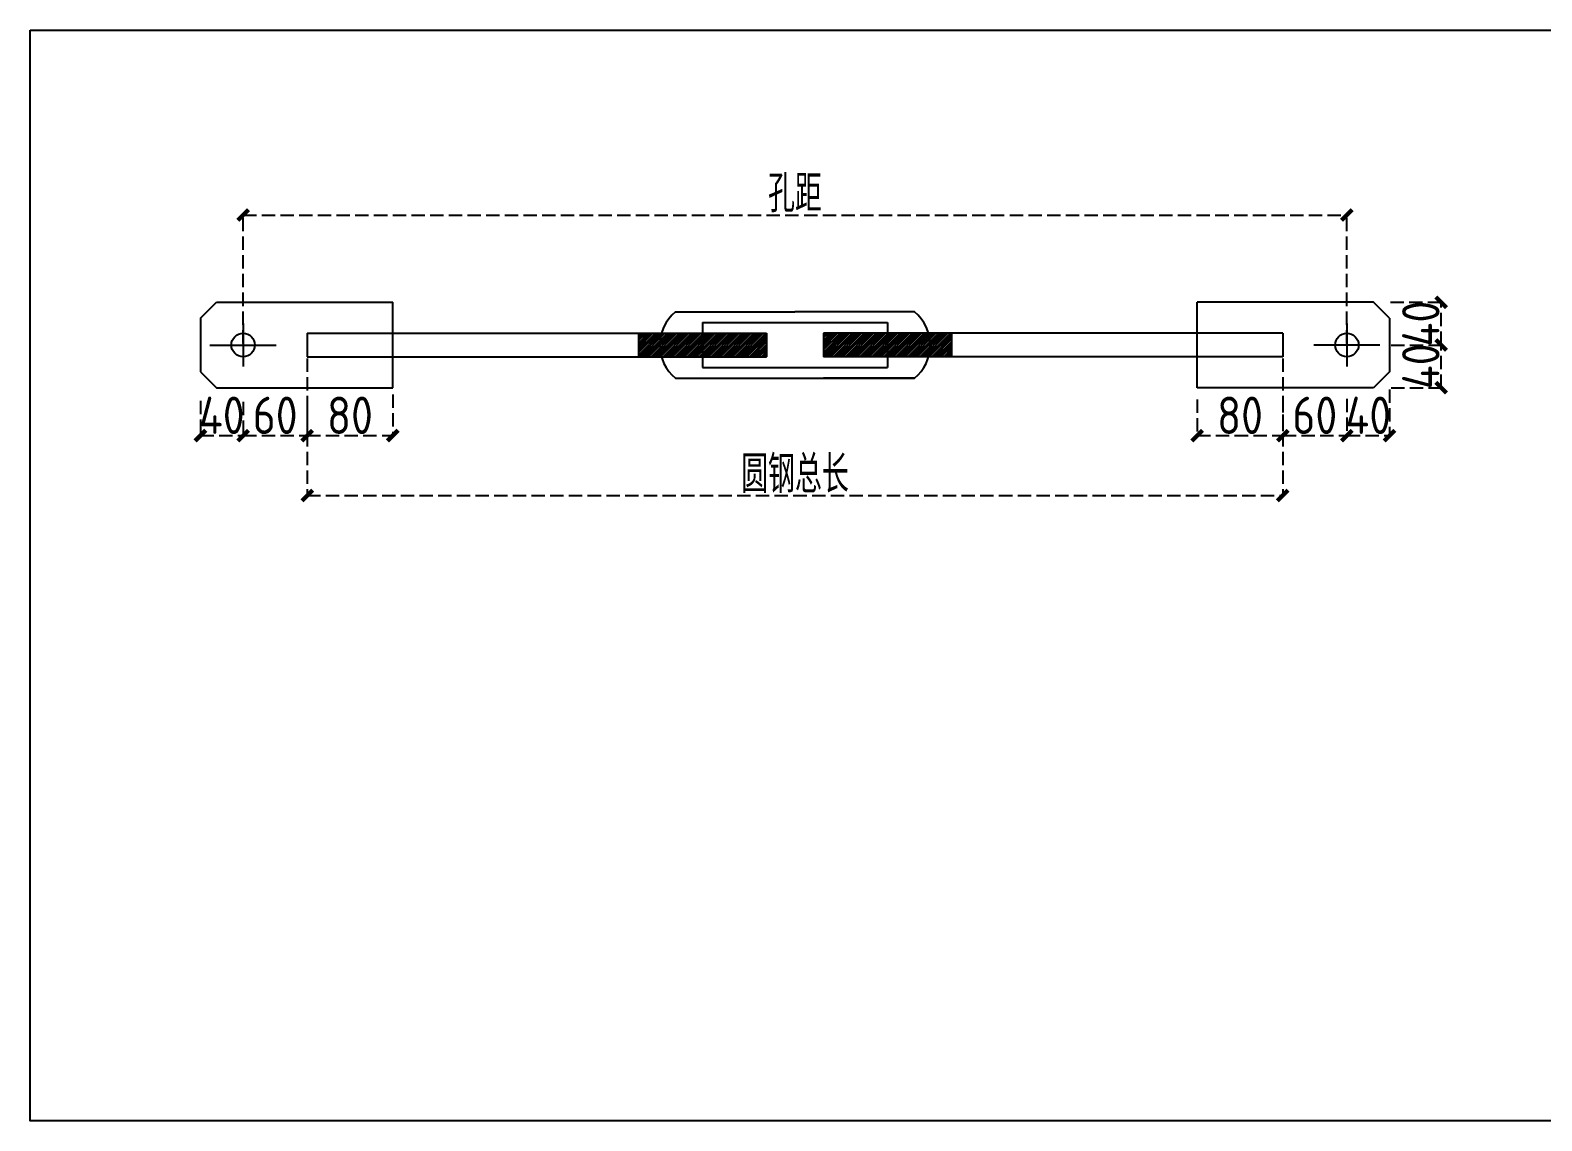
# Model space of a CAD drawing. Extents: x 810015 to 1451442, y -271755 to 145013.
# Drawn here: x 1101359 to 1129655, y -207325 to -186913 of the extents above; entities that cross this region are included whole.
import ezdxf

# ---------------------------------------------------------------- set-up
doc = ezdxf.new("R2010")
doc.units = 0
doc.header["$LTSCALE"] = 1000
doc.header["$MEASUREMENT"] = 0
doc.linetypes.add('DASH', pattern=[0.35, 0.25, -0.1])
doc.styles.get("Standard").update_dxf_attribs({"font": 'gbenor.shx', "bigfont": 'gbcbig.shx'})
doc.dimstyles.get("Standard").update_dxf_attribs({"dimscale": 100, "dimtxt": 2.5, "dimasz": 1, "dimexe": 2.5, "dimexo": 3, "dimgap": 1.5, "dimtad": 1, "dimdec": 0, "dimzin": 0, "dimdsep": 46, "dimtxsty": 'Standard', "dimblk": 'ARCHTICK', "dimcen": 0.09, "dimadec": 0, "dimazin": 0, "dimtfac": 1, "dimtdec": 0, "dimtix": 1, "dimtmove": 2, "dimatfit": 3, "dimfxl": 1, "dimtolj": 1, "dimtzin": 0, "dimarcsym": 0})

# ---------------------------------------------------------------- blocks, each defined once
blk = doc.blocks.new('_ArchTick')
at = {"color": 0, "linetype": 'ByBlock', "const_width": 0.4}
blk.add_lwpolyline([(-0.5, -0.5), (0.5, 0.5)], dxfattribs=at)
blk = doc.blocks.new('*D96')
at = {"color": 0, "linetype": 'DASH', "lineweight": -2}
for p, q in [((1104544, -193851), (1104544, -194531)), ((1105344, -193868), (1105344, -194531)), ((1104544, -194501), (1105344, -194501))]:
    blk.add_line(p, q, dxfattribs=at)
at = {"layer": 'Defpoints', "color": 0, "linetype": 'DASH'}
for p in [(1104544, -193821), (1105344, -193838), (1105344, -194501)]:
    blk.add_point(p, dxfattribs=at)
at = {"color": 0, "linetype": 'DASH', "lineweight": -2, "xscale": 200, "yscale": 200, "zscale": 200, "rotation": 180}
blk.add_blockref('_ArchTick', (1104544, -194501), dxfattribs=at)
at = {"color": 0, "linetype": 'DASH', "lineweight": -2, "xscale": 200, "yscale": 200, "zscale": 200}
blk.add_blockref('_ArchTick', (1105344, -194501), dxfattribs=at)
at = {"color": 0, "linetype": 'DASH', "insert": (1104944, -194121), "char_height": 700, "attachment_point": 5}
blk.add_mtext('\\A1;40', dxfattribs=at)
blk = doc.blocks.new('*D97')
at = {"color": 0, "linetype": 'DASH', "lineweight": -2}
for p, q in [((1105344, -193868), (1105344, -194531)), ((1106544, -193887), (1106544, -194531)), ((1105344, -194501), (1106544, -194501))]:
    blk.add_line(p, q, dxfattribs=at)
at = {"layer": 'Defpoints', "color": 0, "linetype": 'DASH'}
for p in [(1105344, -193838), (1106544, -193857), (1106544, -194501)]:
    blk.add_point(p, dxfattribs=at)
at = {"color": 0, "linetype": 'DASH', "lineweight": -2, "xscale": 200, "yscale": 200, "zscale": 200, "rotation": 180}
blk.add_blockref('_ArchTick', (1105344, -194501), dxfattribs=at)
at = {"color": 0, "linetype": 'DASH', "lineweight": -2, "xscale": 200, "yscale": 200, "zscale": 200}
blk.add_blockref('_ArchTick', (1106544, -194501), dxfattribs=at)
at = {"color": 0, "linetype": 'DASH', "insert": (1105944, -194121), "char_height": 700, "attachment_point": 5}
blk.add_mtext('\\A1;60', dxfattribs=at)
blk = doc.blocks.new('*D98')
at = {"color": 0, "linetype": 'DASH', "lineweight": -2}
for p, q in [((1108144, -193732), (1108144, -194531)), ((1106544, -193887), (1106544, -194531)), ((1106544, -194501), (1108144, -194501))]:
    blk.add_line(p, q, dxfattribs=at)
at = {"layer": 'Defpoints', "color": 0, "linetype": 'DASH'}
for p in [(1108144, -193702), (1106544, -193857), (1108144, -194501)]:
    blk.add_point(p, dxfattribs=at)
at = {"color": 0, "linetype": 'DASH', "lineweight": -2, "xscale": 200, "yscale": 200, "zscale": 200, "rotation": 180}
blk.add_blockref('_ArchTick', (1106544, -194501), dxfattribs=at)
at = {"color": 0, "linetype": 'DASH', "lineweight": -2, "xscale": 200, "yscale": 200, "zscale": 200}
blk.add_blockref('_ArchTick', (1108144, -194501), dxfattribs=at)
at = {"color": 0, "linetype": 'DASH', "insert": (1107344, -194121), "char_height": 700, "attachment_point": 5}
blk.add_mtext('\\A1;80', dxfattribs=at)
blk = doc.blocks.new('*D99')
at = {"color": 0, "linetype": 'DASH', "lineweight": -2}
for p, q in [((1123206, -193823), (1123206, -194531)), ((1124806, -193816), (1124806, -194531)), ((1123206, -194501), (1124806, -194501))]:
    blk.add_line(p, q, dxfattribs=at)
at = {"layer": 'Defpoints', "color": 0, "linetype": 'DASH'}
for p in [(1123206, -193793), (1124806, -193786), (1124806, -194501)]:
    blk.add_point(p, dxfattribs=at)
at = {"color": 0, "linetype": 'DASH', "lineweight": -2, "xscale": 200, "yscale": 200, "zscale": 200, "rotation": 180}
blk.add_blockref('_ArchTick', (1123206, -194501), dxfattribs=at)
at = {"color": 0, "linetype": 'DASH', "lineweight": -2, "xscale": 200, "yscale": 200, "zscale": 200}
blk.add_blockref('_ArchTick', (1124806, -194501), dxfattribs=at)
at = {"color": 0, "linetype": 'DASH', "insert": (1124006, -194121), "char_height": 700, "attachment_point": 5}
blk.add_mtext('\\A1;80', dxfattribs=at)
blk = doc.blocks.new('*D100')
at = {"color": 0, "linetype": 'DASH', "lineweight": -2}
for p, q in [((1124806, -193816), (1124806, -194531)), ((1126006, -193813), (1126006, -194531)), ((1124806, -194501), (1126006, -194501))]:
    blk.add_line(p, q, dxfattribs=at)
at = {"layer": 'Defpoints', "color": 0, "linetype": 'DASH'}
for p in [(1124806, -193786), (1126006, -193783), (1126006, -194501)]:
    blk.add_point(p, dxfattribs=at)
at = {"color": 0, "linetype": 'DASH', "lineweight": -2, "xscale": 200, "yscale": 200, "zscale": 200, "rotation": 180}
blk.add_blockref('_ArchTick', (1124806, -194501), dxfattribs=at)
at = {"color": 0, "linetype": 'DASH', "lineweight": -2, "xscale": 200, "yscale": 200, "zscale": 200}
blk.add_blockref('_ArchTick', (1126006, -194501), dxfattribs=at)
at = {"color": 0, "linetype": 'DASH', "insert": (1125406, -194121), "char_height": 700, "attachment_point": 5}
blk.add_mtext('\\A1;60', dxfattribs=at)
blk = doc.blocks.new('*D101')
at = {"color": 0, "linetype": 'DASH', "lineweight": -2}
for p, q in [((1126006, -193813), (1126006, -194531)), ((1126806, -193635), (1126806, -194531)), ((1126006, -194501), (1126806, -194501))]:
    blk.add_line(p, q, dxfattribs=at)
at = {"layer": 'Defpoints', "color": 0, "linetype": 'DASH'}
for p in [(1126006, -193783), (1126806, -193605), (1126806, -194501)]:
    blk.add_point(p, dxfattribs=at)
at = {"color": 0, "linetype": 'DASH', "lineweight": -2, "xscale": 200, "yscale": 200, "zscale": 200, "rotation": 180}
blk.add_blockref('_ArchTick', (1126006, -194501), dxfattribs=at)
at = {"color": 0, "linetype": 'DASH', "lineweight": -2, "xscale": 200, "yscale": 200, "zscale": 200}
blk.add_blockref('_ArchTick', (1126806, -194501), dxfattribs=at)
at = {"color": 0, "linetype": 'DASH', "insert": (1126406, -194121), "char_height": 700, "attachment_point": 5}
blk.add_mtext('\\A1;40', dxfattribs=at)
blk = doc.blocks.new('*D102')
at = {"color": 0, "linetype": 'DASH', "lineweight": -2}
for p, q in [((1126836, -192805), (1127801, -192805)), ((1127771, -193605), (1127771, -192805)), ((1126836, -193605), (1127801, -193605))]:
    blk.add_line(p, q, dxfattribs=at)
at = {"layer": 'Defpoints', "color": 0, "linetype": 'DASH'}
for p in [(1126806, -192805), (1127771, -192805), (1126806, -193605)]:
    blk.add_point(p, dxfattribs=at)
at = {"color": 0, "linetype": 'DASH', "lineweight": -2, "xscale": 200, "yscale": 200, "zscale": 200}
for p, rotation in [((1127771, -192805), 90), ((1127771, -193605), 270)]:
    blk.add_blockref('_ArchTick', p, dxfattribs=dict(at, rotation=rotation))
at = {"color": 0, "linetype": 'DASH', "insert": (1127391, -193205), "char_height": 700, "attachment_point": 5, "rotation": 90}
blk.add_mtext('\\A1;40', dxfattribs=at)
blk = doc.blocks.new('*D103')
at = {"color": 0, "linetype": 'DASH', "lineweight": -2}
for p, q in [((1126821, -192005), (1127801, -192005)), ((1127771, -192805), (1127771, -192005)), ((1126836, -192805), (1127801, -192805))]:
    blk.add_line(p, q, dxfattribs=at)
at = {"layer": 'Defpoints', "color": 0, "linetype": 'DASH'}
for p in [(1126791, -192005), (1127771, -192005), (1126806, -192805)]:
    blk.add_point(p, dxfattribs=at)
at = {"color": 0, "linetype": 'DASH', "lineweight": -2, "xscale": 200, "yscale": 200, "zscale": 200}
for p, rotation in [((1127771, -192005), 90), ((1127771, -192805), 270)]:
    blk.add_blockref('_ArchTick', p, dxfattribs=dict(at, rotation=rotation))
at = {"color": 0, "linetype": 'DASH', "insert": (1127391, -192405), "char_height": 700, "attachment_point": 5, "rotation": 90}
blk.add_mtext('\\A1;40', dxfattribs=at)
blk = doc.blocks.new('*D574')
at = {"color": 0, "linetype": 'DASH', "lineweight": -2}
for p, q in [((1106544, -193055), (1106544, -195652)), ((1124806, -193055), (1124806, -195652)), ((1106544, -195622), (1124806, -195622))]:
    blk.add_line(p, q, dxfattribs=at)
at = {"layer": 'Defpoints', "color": 0, "linetype": 'DASH'}
for p in [(1106544, -193025), (1124806, -193025), (1124806, -195622)]:
    blk.add_point(p, dxfattribs=at)
at = {"color": 0, "linetype": 'DASH', "lineweight": -2, "xscale": 200, "yscale": 200, "zscale": 200, "rotation": 180}
blk.add_blockref('_ArchTick', (1106544, -195622), dxfattribs=at)
at = {"color": 0, "linetype": 'DASH', "lineweight": -2, "xscale": 200, "yscale": 200, "zscale": 200}
blk.add_blockref('_ArchTick', (1124806, -195622), dxfattribs=at)
at = {"color": 0, "linetype": 'DASH', "insert": (1115675, -195223), "char_height": 700, "attachment_point": 5}
blk.add_mtext('\\A1;圆钢总长', dxfattribs=at)
blk = doc.blocks.new('*D575')
at = {"color": 0, "linetype": 'DASH', "lineweight": -2}
for p, q in [((1105344, -192775), (1105344, -190343)), ((1105344, -190373), (1126006, -190373)), ((1126006, -192775), (1126006, -190343))]:
    blk.add_line(p, q, dxfattribs=at)
at = {"layer": 'Defpoints', "color": 0, "linetype": 'DASH'}
for p in [(1126006, -190373), (1105344, -192805), (1126006, -192805)]:
    blk.add_point(p, dxfattribs=at)
at = {"color": 0, "linetype": 'DASH', "lineweight": -2, "xscale": 200, "yscale": 200, "zscale": 200, "rotation": 180}
blk.add_blockref('_ArchTick', (1105344, -190373), dxfattribs=at)
at = {"color": 0, "linetype": 'DASH', "lineweight": -2, "xscale": 200, "yscale": 200, "zscale": 200}
blk.add_blockref('_ArchTick', (1126006, -190373), dxfattribs=at)
at = {"color": 0, "linetype": 'DASH', "insert": (1115675, -189970), "char_height": 700, "attachment_point": 5}
blk.add_mtext('\\A1;孔距', dxfattribs=at)

msp = doc.modelspace()

# ---------------------------------------------------------------- hatches: boundary and pattern name
h = msp.add_hatch()
h.set_pattern_fill('ANSI31', color=256, scale=20, style=0)
h.set_pattern_definition([(45, (-4821986.914, 3964468.47), (-22.4506403, 22.4506403), [])])
h.paths.add_polyline_path([(1113943.9, -193024.8), (1113943.9, -192584.8), (1113174.7, -192584.8, 0.1402028), (1113174.7, -193024.8)])
h.paths.add_polyline_path([(1112743.9, -193024.8), (1113174.7, -193024.8, -0.1402028), (1113174.7, -192584.8), (1112743.9, -192584.8)])
h.paths.add_polyline_path([(1115143.9, -193024.8), (1115143.9, -192584.8), (1113943.9, -192584.8), (1113943.9, -193024.8)])
h.paths.add_polyline_path([(1117406.4, -193024.8), (1117406.4, -192584.8), (1116206.4, -192584.8), (1116206.4, -193024.8)])
h.paths.add_polyline_path([(1118175.6, -193024.8, 0.1402028), (1118175.6, -192584.8), (1117406.4, -192584.8), (1117406.4, -193024.8)])
h.paths.add_polyline_path([(1118606.4, -193024.8), (1118606.4, -192584.8), (1118175.6, -192584.8, -0.1402028), (1118175.6, -193024.8)])

# ---------------------------------------------------------------- linework, layer by layer
for p, q in [((1104543.9, -192304.8), (1104843.9, -192004.8)), ((1104843.9, -192004.8), (1108143.9, -192004.8)), ((1108143.9, -193604.8), (1108143.9, -192004.8)), ((1126506.4, -192004.8), (1123206.4, -192004.8)), ((1123206.4, -193604.8), (1123206.4, -192004.8)), ((1126806.4, -192304.8), (1126506.4, -192004.8)), ((1104543.9, -192304.8), (1104543.9, -193304.8)), ((1105343.9, -192404.8), (1105343.9, -193204.8)), ((1105343.9, -192404.8), (1105343.9, -193204.8)), ((1113438.3, -192184.8), (1115675.1, -192184.8)), ((1113943.9, -192384.8), (1113943.9, -193224.8)), ((1113943.9, -192384.8), (1117406.4, -192384.8)), ((1117912, -192184.8), (1115675.1, -192184.8)), ((1117406.4, -192384.8), (1117406.4, -193224.8)), ((1126006.4, -192404.8), (1126006.4, -193204.8)), ((1126006.4, -192404.8), (1126006.4, -193204.8)), ((1126806.4, -192304.8), (1126806.4, -193304.8)), ((1106543.9, -192584.8), (1106543.9, -193024.8)), ((1106543.9, -192584.8), (1115143.9, -192584.8)), ((1112743.9, -192584.8), (1112743.9, -193024.8)), ((1115143.9, -192584.8), (1115143.9, -193024.8)), ((1124806.4, -192584.8), (1116206.4, -192584.8)), ((1116206.4, -192584.8), (1116206.4, -193024.8)), ((1118606.4, -192584.8), (1118606.4, -193024.8)), ((1124806.4, -192584.8), (1124806.4, -193024.8)), ((1104723.9, -192804.8), (1105963.9, -192804.8)), ((1126626.4, -192804.8), (1125386.4, -192804.8)), ((1106543.9, -193024.8), (1115143.9, -193024.8)), ((1113943.9, -193224.8), (1117406.4, -193224.8)), ((1124806.4, -193024.8), (1116206.4, -193024.8)), ((1104543.9, -193304.8), (1104843.9, -193604.8)), ((1113438.3, -193424.8), (1117912, -193424.8)), ((1117912, -193424.8), (1116206.4, -193424.8)), ((1126806.4, -193304.8), (1126506.4, -193604.8)), ((1104843.9, -193604.8), (1108143.9, -193604.8)), ((1126506.4, -193604.8), (1123206.4, -193604.8))]:
    msp.add_line(p, q)
msp.add_lwpolyline([(1101358.8, -186913), (1130227.2, -186913), (1130227.2, -207325), (1101358.8, -207325)], close=True)
for centre in [(1105343.9, -192804.8), (1126006.4, -192804.8)]:
    msp.add_circle(centre, 220)
for centre, start, end in [((1113943.9, -192804.8), 129.19497, 230.80503), ((1117406.4, -192804.8), 309.19497, 50.80503)]:
    msp.add_arc(centre, 800, start, end)

# ---------------------------------------------------------------- dimensions: what is measured, and where the dimension line sits
at = {"linetype": 'DASH'}
dim = msp.add_linear_dim(base=(1126006.4, -190372.9), p1=(1105343.9, -192804.8), p2=(1126006.4, -192804.8), text='孔距', dimstyle='Standard', override={"dimtxt": 7, "dimasz": 2, "dimexe": 0.3, "dimexo": 0.3, "dimgap": 0.3, "dimlfac": 0.05}, dxfattribs=at)
dim.commit()
dim.dimension.update_dxf_attribs({"geometry": '*D575', "text_midpoint": (1115675.1, -189969.7)})
for base, p1, p2, picture, middle in [((1127770.8, -192004.8), (1126806.4, -192804.8), (1126791.4, -192004.8), '*D103', (1127390.8, -192404.8)), ((1127770.8, -192804.8), (1126806.4, -193604.8), (1126806.4, -192804.8), '*D102', (1127390.8, -193204.8))]:
    dim = msp.add_linear_dim(base=base, p1=p1, p2=p2, angle=90, dimstyle='Standard', override={"dimtxt": 7, "dimasz": 2, "dimexe": 0.3, "dimexo": 0.3, "dimgap": 0.3, "dimlfac": 0.05}, dxfattribs=at)
    dim.commit()
    dim.dimension.update_dxf_attribs({"geometry": picture, "text_midpoint": middle})
dim = msp.add_aligned_dim(p1=(1106543.9, -193024.8), p2=(1124806.4, -193024.8), distance=-2597.1, text='圆钢总长', dimstyle='Standard', override={"dimtxt": 7, "dimasz": 2, "dimexe": 0.3, "dimexo": 0.3, "dimgap": 0.3, "dimlfac": 0.05}, dxfattribs=at)
dim.commit()
dim.dimension.update_dxf_attribs({"geometry": '*D574', "text_midpoint": (1115675.1, -195222.6)})
for base, p1, p2, picture, middle in [((1105343.9, -194501.3), (1104543.9, -193821.4), (1105343.9, -193838), '*D96', (1104943.9, -194121.3)), ((1106543.9, -194501.3), (1105343.9, -193838), (1106543.9, -193857.2), '*D97', (1105943.9, -194121.3)), ((1108143.9, -194501.3), (1106543.9, -193857.2), (1108143.9, -193701.9), '*D98', (1107343.9, -194121.3)), ((1124806.4, -194501.3), (1123206.4, -193793), (1124806.4, -193786.3), '*D99', (1124006.4, -194121.3)), ((1126006.4, -194501.3), (1124806.4, -193786.3), (1126006.4, -193782.6), '*D100', (1125406.4, -194121.3)), ((1126806.4, -194501.3), (1126006.4, -193782.6), (1126806.4, -193604.8), '*D101', (1126406.4, -194121.3))]:
    dim = msp.add_linear_dim(base=base, p1=p1, p2=p2, dimstyle='Standard', override={"dimtxt": 7, "dimasz": 2, "dimexe": 0.3, "dimexo": 0.3, "dimgap": 0.3, "dimlfac": 0.05}, dxfattribs=at)
    dim.commit()
    dim.dimension.update_dxf_attribs({"geometry": picture, "text_midpoint": middle})

doc.saveas('drawing.dxf')
